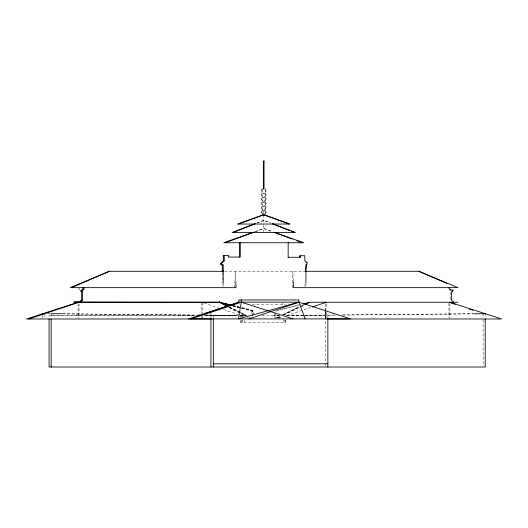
<?xml version="1.0" encoding="UTF-8"?>
<svg xmlns="http://www.w3.org/2000/svg" width="528" height="528" viewBox="0 0 528 528"><rect width="100%" height="100%" fill="white"/><g stroke="black" fill="none" stroke-linecap="round" stroke-linejoin="round"><path stroke-width="0.4" stroke-dasharray="2.64 1.98" d="M210.936 318.905L210.943 311.533M234.67 287.661L235.343 271.3L235.745 281.12M292.215 287.661L292.38 283.576M292.413 282.757L292.882 271.3L293.284 281.12M325.288 318.905L325.631 312.325M277.834 318.245L281.51 316.384M284.453 314.899L304.319 304.861M276.646 317.968L280.091 316.272M282.935 314.873L299.039 306.94M301.963 305.501L303.428 304.781M277.556 317.968L281.008 316.272M283.846 314.873L304.346 304.781M275.18 318.278L279.629 316.14M282.599 314.714L298.914 306.887M301.877 305.461L303.362 304.748M256.918 223.073L263.769 220.354L270.699 223.007M256.839 223.007L263.769 220.354L270.62 223.073M255.288 231.673L263.769 228.551L272.224 231.554M255.314 231.554L263.769 228.551L272.25 231.673M278.698 318.206L282.605 316.899M286.506 315.592L310.708 307.487M277.735 310.306L299.072 304.735M275.484 311.131L301.561 304.319M287.47 315.572L304.445 315.414M305.257 315.407L335.346 315.117M342.758 315.051L472.87 313.81M279.741 315.539L273.979 315.592L279.675 315.592M286.328 315.48L302.795 315.328M303.62 315.322L334.904 315.038M342.316 314.972L473.24 313.777M224.638 271.3L305.455 271.3M252.067 304.63L285.648 304.63M232.835 305.89L252.245 310.477L252.245 315.592M210.936 315.506L239.415 315.506M240.227 315.506L245.923 315.506M261.954 315.506L280.078 315.506M286.876 315.506L327.868 315.506L327.868 317.962M194.185 315.592L49.071 315.592L49.071 318.041M204.904 315.592L237.884 315.592M245.837 315.592L240.359 315.592L240.359 319.295M51.176 315.388L193.644 315.533M204.349 315.539L237.204 315.572L205.894 315.242M245.408 315.579L240.484 315.579L242.147 315.586M62.707 313.797L196.937 315.077M205.993 315.163L210.936 315.216M47.718 313.731L51.011 313.764M62.548 313.876L196.832 315.157M232.782 305.507L253.156 310.477L253.156 314.833M232.65 305.699L252.245 310.477M232.782 305.738L253.427 311.131L253.427 313.487M232.65 305.943L252.516 311.131L252.516 316.628M204.026 303.039L218.077 307.745M223.542 309.573L243.837 316.371M246.959 317.414L248.516 317.942M229.832 307.237L240.214 312.22M240.953 312.576L246.886 315.427M229.7 307.303L246.53 315.586M249.289 316.945L250.668 317.625M229.515 307.666L245.612 315.586M228.829 307.461L239.864 313.038M240.603 313.408L245.751 316.008M325.459 311.533L325.466 318.226M485.225 313.691L485.225 318.232M483.12 313.691L483.12 318.232M483.12 319.803L483.12 366.188M450.661 292.01L450.661 300.604M449.889 303.851L449.889 318.193M448.978 303.052L448.978 318.193M326.317 303.851L326.317 307.837M326.317 311.817L326.317 318.193M325.466 312.2L325.466 367.006M325.406 303.851L325.406 307.837M325.406 311.817L325.406 318.193M305.91 283.84L305.91 286.275M304.999 283.84L304.999 286.275M285.853 320.034L285.853 322.258L240.359 322.258L240.359 320.034M285.259 320.034L285.259 322.258M284.348 320.034L284.348 322.258M283.747 318.556L283.747 322.258M282.513 302.993L282.513 304.63M275.484 312.701L275.484 318.199M274.573 312.701L274.573 318.199M263.769 211.51L263.769 213.926M263.769 214.724L263.769 224.453M263.769 225.271L263.769 231.759M251.645 310.477L251.645 314.127M244.253 320.034L244.253 322.252M242.464 315.592L242.464 317.071M242.464 320.034L242.464 322.258M241.87 315.592L241.87 317.071M241.87 320.034L241.87 322.258M240.959 315.592L240.959 317.071M240.959 320.034L240.959 322.258M223.225 283.543L223.225 286.836M222.314 272.831L222.314 286.836M213.338 315.506L213.338 317.962M210.936 313.744L210.936 318.001M202.594 303.052L202.594 315.005M202.594 315.797L202.594 318.186M201.683 302.26L201.683 313.408M201.683 316.595L201.683 318.186M79.022 303.851L79.022 318.186M78.111 303.851L78.111 318.186M51.176 313.691L51.176 318.305M44.88 314.444L44.88 318.226M42.775 315.203L42.775 318.226"/><path stroke-width="0.79" d="M306.563 264.383L305.455 271.3L418.882 271.3L457.994 287.661L293.555 287.661L293.324 281.939M264.574 201.267L265.947 199.36L265.346 197.822M265.247 191.994L266.013 190.271L265.346 189.149M265.102 213.899L266.013 212.032L265.346 210.91M223.225 282.718L223.225 264.719L220.717 264.719L220.717 263.406L223.304 260.905L224.215 260.905L224.215 255.466M220.717 263.406L221.628 263.406L224.215 260.905M264.937 196.614L265.987 194.819L265.346 193.486M264.937 205.286L265.987 203.491L265.346 202.158M449.922 290.011L452.918 290.011L452.918 290.954L451.572 292.01L451.572 300.604L453.136 301.396L453.136 302.254M264.7 209.887L265.987 207.907L265.346 206.573M262.053 193.558L261.551 194.819L262.601 196.614M262.053 197.894L261.591 199.36L262.964 201.267M262.053 202.231L261.551 203.491L262.601 205.286M262.053 206.646L261.591 208.118L262.838 209.887M262.053 210.982L261.551 212.243L262.436 213.899M80.375 302.069L80.375 301.085L82.46 300.346L82.46 291.469L80.81 291.469L80.81 290.776L83.021 289.298L83.932 289.298L83.932 287.661M80.81 290.776L81.721 290.776L83.932 289.298M80.375 301.085L82.46 300.346M305.059 304.484L309.474 302.254L457.954 302.254M305.072 304.418L309.467 302.26L303.145 303.91M71.577 287.661L109.342 271.3L222.988 271.3M109.342 271.3L70.231 287.661L236.016 287.661L235.778 281.939M233.323 232.432L255.394 223.674M254.522 223.892L232.188 232.432L295.35 232.432L272.243 223.595M238.498 224.03L263.769 214.724L289.984 224.03L237.554 224.03L262.997 215.002M225.232 242.748L254.522 231.957M253.004 232.373L223.793 242.748L303.745 242.748L273.761 232.102M29.06 318.985L79.022 302.254M204.897 313.52L238.781 302.174L298.94 302.174L350.645 318.905L188.542 318.905L239.369 302.174M191.334 318.905L241.296 302.174L293.007 318.905M248.978 318.905L298.94 302.174L298.94 299.963L238.781 299.963L238.781 302.174M312.266 306.966L326.317 302.26M78.111 302.254L26.4 318.985L211.556 318.985M262.68 189.057L261.538 189.961L262.291 191.994M473.695 313.797L485.225 313.691L483.82 313.691M263.063 193.36L264.475 193.36M263.063 197.696L264.475 197.696M263.063 202.033L264.475 202.033M263.063 206.362L264.475 206.362M263.063 210.784L264.475 210.784M263.063 215.12L264.475 215.12M228.571 257.063L240.286 257.063L240.286 242.748M288.024 257.268L300.557 257.268L300.557 255.71M306.108 262.667L307.019 262.667L307.019 264.383L305.91 264.383L305.91 283.028M222.314 270.362L223.225 270.362M78.883 289.087L79.741 289.087M452.008 290.954L452.918 290.954M74.864 302.254L219.45 302.26L231.211 305.125M44.88 313.685L42.775 313.685L44.425 313.705M327.327 318.985L501.6 318.985L449.889 302.26M213.338 363.792L327.868 363.792M231.211 305.329L219.457 302.26L73.828 302.069L81.286 302.069L81.286 301.085M196.937 315.533L199.406 315.539M51.176 313.691L61.882 313.79M198.581 315.097L200.231 315.11M223.252 303.409L230.3 305.125M223.245 303.488L230.3 305.329M449.757 302.518L455.189 304.339M469.154 309.012L473.029 310.312M264.535 215.008L289.04 224.03M274.56 232.525L292.288 239.052M296.914 240.761L302.306 242.748M272.903 223.978L289.648 230.617M291.172 231.224L294.215 232.432M418.882 271.3L446.827 283.411M219.437 301.396L219.437 302.254L227.608 306.174M219.45 302.26L227.502 306.22M307.019 262.667L304.808 260.786L304.808 255.71L299.64 255.71L299.64 257.268M450.833 290.011L450.028 289.087L449.117 289.087L449.17 287.753M305.158 318.905L298.94 302.174L238.445 318.905L241.296 302.174L241.289 299.963M485.225 318.985L485.225 367.006L49.071 367.006L49.071 318.853M327.868 318.78L327.868 367.006M325.466 308.431L325.466 311.447M288.163 242.748L288.163 257.268M239.375 242.748L239.375 257.063M228.71 257.063L228.71 255.466L223.304 255.466L223.304 260.905M222.314 264.719L222.314 272.012M221.628 263.406L221.628 264.719M213.338 318.78L213.338 367.006M210.936 318.78L210.936 367.006M83.021 287.661L83.021 289.298M81.721 290.776L81.721 291.469M81.55 291.469L81.55 300.346M51.176 318.985L51.176 367.006M264.046 160.994L263.492 160.994L263.485 189.057L264.046 189.057L264.053 160.994"/></g></svg>
